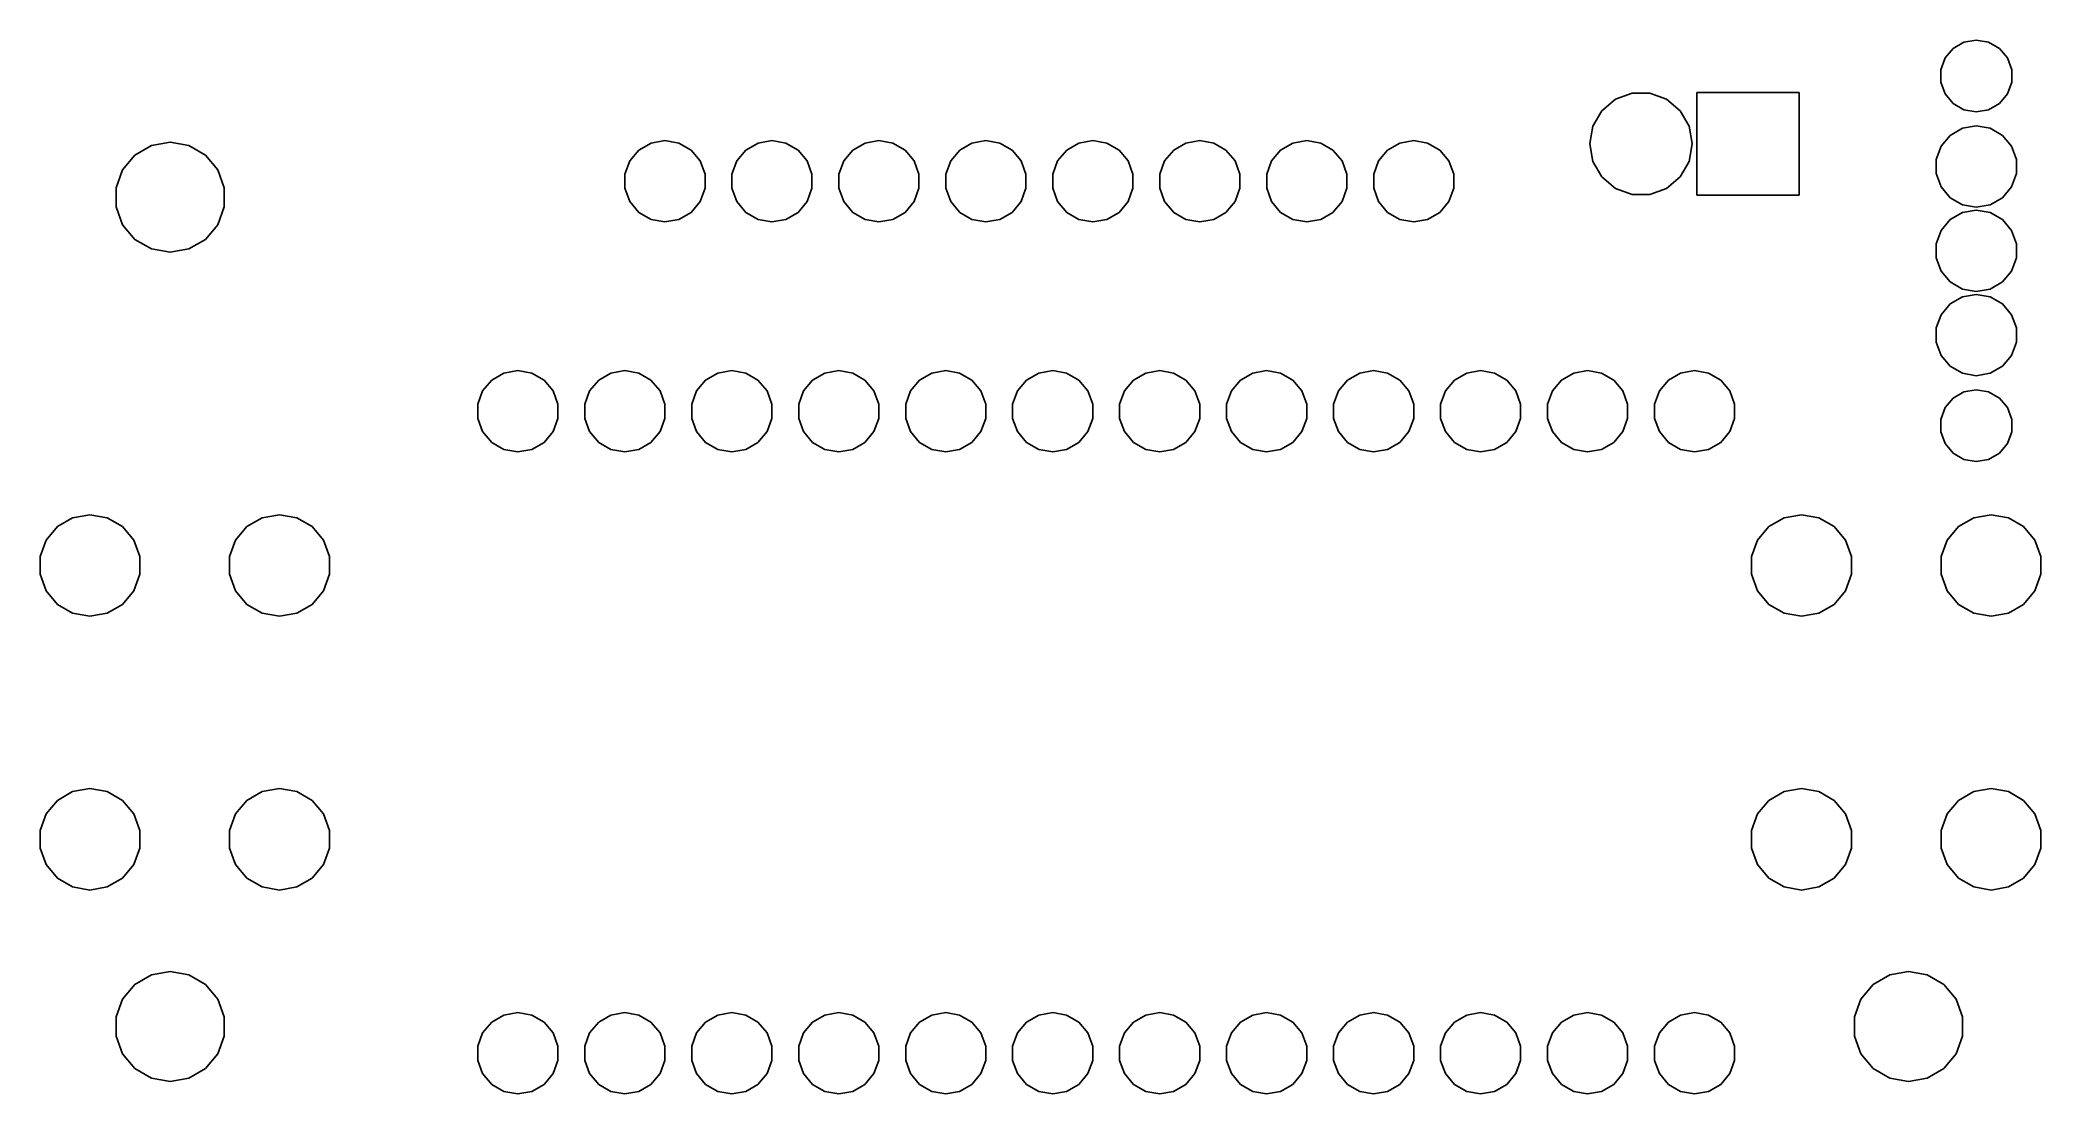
# Model space of a CAD drawing. Extents: x 124.5 to 172.1, y -114.6 to -89.6.
import ezdxf

# ---------------------------------------------------------------- set-up
doc = ezdxf.new("R2010")
doc.units = 0
doc.header["$MEASUREMENT"] = 0
doc.layers.add('BLACK', color=7, linetype='CONTINUOUS')

msp = doc.modelspace()

# ---------------------------------------------------------------- linework, layer by layer
at = {"layer": 'Black'}
for p, q in [((169.972, -89.8114), (170.228, -89.6632)), ((170.228, -89.6632), (170.52, -89.6118)), ((170.52, -89.6118), (170.812, -89.6632)), ((170.812, -89.6632), (171.068, -89.8114)), ((169.68, -90.3168), (169.781, -90.0384)), ((169.781, -90.0384), (169.972, -89.8114)), ((171.068, -89.8114), (171.259, -90.0384)), ((171.259, -90.0384), (171.36, -90.3168)), ((169.68, -90.6132), (169.68, -90.3168)), ((169.781, -90.8916), (169.68, -90.6132)), ((171.36, -90.6132), (171.259, -90.8916)), ((171.36, -90.3168), (171.36, -90.6132)), ((161.628, -91.2887), (161.952, -91.0173)), ((161.952, -91.0173), (162.349, -90.8728)), ((162.349, -90.8728), (162.771, -90.8728)), ((162.771, -90.8728), (163.168, -91.0173)), ((163.168, -91.0173), (163.492, -91.2887)), ((163.884, -93.291), (163.884, -90.859)), ((163.884, -90.859), (166.316, -90.859)), ((166.316, -90.859), (166.316, -93.291)), ((169.972, -91.1186), (169.781, -90.8916)), ((170.228, -91.2668), (169.972, -91.1186)), ((171.068, -91.1186), (170.812, -91.2668)), ((171.259, -90.8916), (171.068, -91.1186)), ((161.344, -92.0704), (161.417, -91.6545)), ((161.417, -91.6545), (161.628, -91.2887)), ((163.492, -91.2887), (163.703, -91.6545)), ((163.703, -91.6545), (163.776, -92.0704)), ((170.19, -91.7076), (170.52, -91.6493)), ((170.52, -91.3182), (170.228, -91.2668)), ((170.812, -91.2668), (170.52, -91.3182)), ((170.52, -91.6493), (170.85, -91.7076)), ((126.796, -92.3453), (127.189, -92.1187)), ((127.189, -92.1187), (127.635, -92.04)), ((127.635, -92.04), (128.081, -92.1187)), ((128.081, -92.1187), (128.474, -92.3453)), ((138.762, -92.2242), (139.053, -92.0566)), ((139.053, -92.0566), (139.383, -91.9983)), ((139.383, -91.9983), (139.713, -92.0566)), ((139.713, -92.0566), (140.004, -92.2242)), ((141.302, -92.2242), (141.593, -92.0566)), ((141.593, -92.0566), (141.923, -91.9983)), ((141.923, -91.9983), (142.253, -92.0566)), ((142.253, -92.0566), (142.544, -92.2242)), ((143.842, -92.2242), (144.133, -92.0566)), ((144.133, -92.0566), (144.463, -91.9983)), ((144.463, -91.9983), (144.793, -92.0566)), ((144.793, -92.0566), (145.084, -92.2242)), ((146.382, -92.2242), (146.673, -92.0566)), ((146.673, -92.0566), (147.003, -91.9983)), ((147.003, -91.9983), (147.333, -92.0566)), ((147.333, -92.0566), (147.624, -92.2242)), ((148.922, -92.2242), (149.213, -92.0566)), ((149.213, -92.0566), (149.543, -91.9983)), ((149.543, -91.9983), (149.873, -92.0566)), ((149.873, -92.0566), (150.164, -92.2242)), ((151.462, -92.2242), (151.753, -92.0566)), ((151.753, -92.0566), (152.083, -91.9983)), ((152.083, -91.9983), (152.413, -92.0566)), ((152.413, -92.0566), (152.704, -92.2242)), ((154.002, -92.2242), (154.293, -92.0566)), ((154.293, -92.0566), (154.623, -91.9983)), ((154.623, -91.9983), (154.953, -92.0566)), ((154.953, -92.0566), (155.244, -92.2242)), ((156.542, -92.2242), (156.833, -92.0566)), ((156.833, -92.0566), (157.163, -91.9983)), ((157.163, -91.9983), (157.493, -92.0566)), ((157.493, -92.0566), (157.784, -92.2242)), ((161.344, -92.0796), (161.344, -92.0704)), ((161.417, -92.4955), (161.344, -92.0796)), ((163.776, -92.0796), (163.703, -92.4955)), ((163.776, -92.0704), (163.776, -92.0796)), ((169.569, -92.4473), (169.684, -92.1322)), ((169.684, -92.1322), (169.899, -91.8752)), ((169.899, -91.8752), (170.19, -91.7076)), ((170.85, -91.7076), (171.141, -91.8752)), ((171.141, -91.8752), (171.356, -92.1322)), ((171.356, -92.1322), (171.471, -92.4473)), ((126.505, -92.6925), (126.796, -92.3453)), ((128.474, -92.3453), (128.765, -92.6925)), ((138.432, -92.7963), (138.547, -92.4812)), ((138.547, -92.4812), (138.762, -92.2242)), ((140.004, -92.2242), (140.219, -92.4812)), ((140.219, -92.4812), (140.334, -92.7963)), ((140.972, -92.7963), (141.087, -92.4812)), ((141.087, -92.4812), (141.302, -92.2242)), ((142.544, -92.2242), (142.759, -92.4812)), ((142.759, -92.4812), (142.874, -92.7963)), ((143.512, -92.7963), (143.627, -92.4812)), ((143.627, -92.4812), (143.842, -92.2242)), ((145.084, -92.2242), (145.299, -92.4812)), ((145.299, -92.4812), (145.414, -92.7963)), ((146.052, -92.7963), (146.167, -92.4812)), ((146.167, -92.4812), (146.382, -92.2242)), ((147.624, -92.2242), (147.839, -92.4812)), ((147.839, -92.4812), (147.954, -92.7963)), ((148.592, -92.7963), (148.707, -92.4812)), ((148.707, -92.4812), (148.922, -92.2242)), ((150.164, -92.2242), (150.379, -92.4812)), ((150.379, -92.4812), (150.494, -92.7963)), ((151.132, -92.7963), (151.247, -92.4812)), ((151.247, -92.4812), (151.462, -92.2242)), ((152.704, -92.2242), (152.919, -92.4812)), ((152.919, -92.4812), (153.034, -92.7963)), ((153.672, -92.7963), (153.787, -92.4812)), ((153.787, -92.4812), (154.002, -92.2242)), ((155.244, -92.2242), (155.459, -92.4812)), ((155.459, -92.4812), (155.574, -92.7963)), ((156.212, -92.7963), (156.327, -92.4812)), ((156.327, -92.4812), (156.542, -92.2242)), ((157.784, -92.2242), (157.999, -92.4812)), ((157.999, -92.4812), (158.114, -92.7963)), ((161.628, -92.8613), (161.417, -92.4955)), ((163.703, -92.4955), (163.492, -92.8613)), ((169.569, -92.7827), (169.569, -92.4473)), ((171.471, -92.4473), (171.471, -92.7827)), ((126.35, -93.1184), (126.505, -92.6925)), ((126.35, -93.5716), (126.35, -93.1184)), ((128.765, -92.6925), (128.92, -93.1184)), ((128.92, -93.1184), (128.92, -93.5716)), ((138.432, -93.1317), (138.432, -92.7963)), ((140.334, -92.7963), (140.334, -93.1317)), ((140.972, -93.1317), (140.972, -92.7963)), ((142.874, -92.7963), (142.874, -93.1317)), ((143.512, -93.1317), (143.512, -92.7963)), ((145.414, -92.7963), (145.414, -93.1317)), ((146.052, -93.1317), (146.052, -92.7963)), ((147.954, -92.7963), (147.954, -93.1317)), ((148.592, -93.1317), (148.592, -92.7963)), ((150.494, -92.7963), (150.494, -93.1317)), ((151.132, -93.1317), (151.132, -92.7963)), ((153.034, -92.7963), (153.034, -93.1317)), ((153.672, -93.1317), (153.672, -92.7963)), ((155.574, -92.7963), (155.574, -93.1317)), ((156.212, -93.1317), (156.212, -92.7963)), ((158.114, -92.7963), (158.114, -93.1317)), ((161.952, -93.1327), (161.628, -92.8613)), ((163.492, -92.8613), (163.168, -93.1327)), ((169.684, -93.0978), (169.569, -92.7827)), ((169.899, -93.3547), (169.684, -93.0978)), ((171.356, -93.0978), (171.141, -93.3547)), ((171.471, -92.7827), (171.356, -93.0978)), ((126.505, -93.9975), (126.35, -93.5716)), ((128.92, -93.5716), (128.765, -93.9975)), ((138.547, -93.4468), (138.432, -93.1317)), ((138.762, -93.7037), (138.547, -93.4468)), ((140.219, -93.4468), (140.004, -93.7037)), ((140.334, -93.1317), (140.219, -93.4468)), ((141.087, -93.4468), (140.972, -93.1317)), ((141.302, -93.7037), (141.087, -93.4468)), ((142.759, -93.4468), (142.544, -93.7037)), ((142.874, -93.1317), (142.759, -93.4468)), ((143.627, -93.4468), (143.512, -93.1317)), ((143.842, -93.7037), (143.627, -93.4468)), ((145.299, -93.4468), (145.084, -93.7037)), ((145.414, -93.1317), (145.299, -93.4468)), ((146.167, -93.4468), (146.052, -93.1317)), ((146.382, -93.7037), (146.167, -93.4468)), ((147.839, -93.4468), (147.624, -93.7037)), ((147.954, -93.1317), (147.839, -93.4468)), ((148.707, -93.4468), (148.592, -93.1317)), ((148.922, -93.7037), (148.707, -93.4468)), ((150.379, -93.4468), (150.164, -93.7037)), ((150.494, -93.1317), (150.379, -93.4468)), ((151.247, -93.4468), (151.132, -93.1317)), ((151.462, -93.7037), (151.247, -93.4468)), ((152.919, -93.4468), (152.704, -93.7037)), ((153.034, -93.1317), (152.919, -93.4468)), ((153.787, -93.4468), (153.672, -93.1317)), ((154.002, -93.7037), (153.787, -93.4468)), ((155.459, -93.4468), (155.244, -93.7037)), ((155.574, -93.1317), (155.459, -93.4468)), ((156.327, -93.4468), (156.212, -93.1317)), ((156.542, -93.7037), (156.327, -93.4468)), ((157.999, -93.4468), (157.784, -93.7037)), ((158.114, -93.1317), (157.999, -93.4468)), ((162.349, -93.2772), (161.952, -93.1327)), ((162.771, -93.2772), (162.349, -93.2772)), ((163.168, -93.1327), (162.771, -93.2772)), ((166.316, -93.291), (163.884, -93.291)), ((170.19, -93.5224), (169.899, -93.3547)), ((170.52, -93.5807), (170.19, -93.5224)), ((170.85, -93.5224), (170.52, -93.5807)), ((171.141, -93.3547), (170.85, -93.5224)), ((126.796, -94.3447), (126.505, -93.9975)), ((128.765, -93.9975), (128.474, -94.3447)), ((139.053, -93.8714), (138.762, -93.7037)), ((139.383, -93.9297), (139.053, -93.8714)), ((139.713, -93.8714), (139.383, -93.9297)), ((140.004, -93.7037), (139.713, -93.8714)), ((141.593, -93.8714), (141.302, -93.7037)), ((141.923, -93.9297), (141.593, -93.8714)), ((142.253, -93.8714), (141.923, -93.9297)), ((142.544, -93.7037), (142.253, -93.8714)), ((144.133, -93.8714), (143.842, -93.7037)), ((144.463, -93.9297), (144.133, -93.8714)), ((144.793, -93.8714), (144.463, -93.9297)), ((145.084, -93.7037), (144.793, -93.8714)), ((146.673, -93.8714), (146.382, -93.7037)), ((147.003, -93.9297), (146.673, -93.8714)), ((147.333, -93.8714), (147.003, -93.9297)), ((147.624, -93.7037), (147.333, -93.8714)), ((149.213, -93.8714), (148.922, -93.7037)), ((149.543, -93.9297), (149.213, -93.8714)), ((149.873, -93.8714), (149.543, -93.9297)), ((150.164, -93.7037), (149.873, -93.8714)), ((151.753, -93.8714), (151.462, -93.7037)), ((152.083, -93.9297), (151.753, -93.8714)), ((152.413, -93.8714), (152.083, -93.9297)), ((152.704, -93.7037), (152.413, -93.8714)), ((154.293, -93.8714), (154.002, -93.7037)), ((154.623, -93.9297), (154.293, -93.8714)), ((154.953, -93.8714), (154.623, -93.9297)), ((155.244, -93.7037), (154.953, -93.8714)), ((156.833, -93.8714), (156.542, -93.7037)), ((157.163, -93.9297), (156.833, -93.8714)), ((157.493, -93.8714), (157.163, -93.9297)), ((157.784, -93.7037), (157.493, -93.8714)), ((169.684, -94.1322), (169.899, -93.8752)), ((169.899, -93.8752), (170.19, -93.7076)), ((170.19, -93.7076), (170.52, -93.6493)), ((170.52, -93.6493), (170.85, -93.7076)), ((170.85, -93.7076), (171.141, -93.8752)), ((171.141, -93.8752), (171.356, -94.1322)), ((127.189, -94.5713), (126.796, -94.3447)), ((128.474, -94.3447), (128.081, -94.5713)), ((169.569, -94.4473), (169.684, -94.1322)), ((169.569, -94.7827), (169.569, -94.4473)), ((171.356, -94.1322), (171.471, -94.4473)), ((171.471, -94.4473), (171.471, -94.7827)), ((127.635, -94.65), (127.189, -94.5713)), ((128.081, -94.5713), (127.635, -94.65)), ((169.684, -95.0978), (169.569, -94.7827)), ((171.471, -94.7827), (171.356, -95.0978)), ((169.899, -95.3547), (169.684, -95.0978)), ((170.19, -95.5224), (169.899, -95.3547)), ((171.141, -95.3547), (170.85, -95.5224)), ((171.356, -95.0978), (171.141, -95.3547)), ((169.684, -96.1322), (169.899, -95.8752)), ((169.899, -95.8752), (170.19, -95.7076)), ((170.52, -95.5807), (170.19, -95.5224)), ((170.19, -95.7076), (170.52, -95.6493)), ((170.85, -95.5224), (170.52, -95.5807)), ((170.52, -95.6493), (170.85, -95.7076)), ((170.85, -95.7076), (171.141, -95.8752)), ((171.141, -95.8752), (171.356, -96.1322)), ((169.569, -96.4473), (169.684, -96.1322)), ((169.569, -96.7827), (169.569, -96.4473)), ((171.356, -96.1322), (171.471, -96.4473)), ((171.471, -96.4473), (171.471, -96.7827)), ((169.684, -97.0978), (169.569, -96.7827)), ((171.471, -96.7827), (171.356, -97.0978)), ((169.899, -97.3547), (169.684, -97.0978)), ((170.19, -97.5224), (169.899, -97.3547)), ((171.141, -97.3547), (170.85, -97.5224)), ((171.356, -97.0978), (171.141, -97.3547)), ((135.054, -97.9422), (135.269, -97.6852)), ((135.269, -97.6852), (135.56, -97.5176)), ((135.56, -97.5176), (135.89, -97.4593)), ((135.89, -97.4593), (136.22, -97.5176)), ((136.22, -97.5176), (136.511, -97.6852)), ((136.511, -97.6852), (136.726, -97.9422)), ((137.594, -97.9422), (137.809, -97.6852)), ((137.809, -97.6852), (138.1, -97.5176)), ((138.1, -97.5176), (138.43, -97.4593)), ((138.43, -97.4593), (138.76, -97.5176)), ((138.76, -97.5176), (139.051, -97.6852)), ((139.051, -97.6852), (139.266, -97.9422)), ((140.134, -97.9422), (140.349, -97.6852)), ((140.349, -97.6852), (140.64, -97.5176)), ((140.64, -97.5176), (140.97, -97.4593)), ((140.97, -97.4593), (141.3, -97.5176)), ((141.3, -97.5176), (141.591, -97.6852)), ((141.591, -97.6852), (141.806, -97.9422)), ((142.674, -97.9422), (142.889, -97.6852)), ((142.889, -97.6852), (143.18, -97.5176)), ((143.18, -97.5176), (143.51, -97.4593)), ((143.51, -97.4593), (143.84, -97.5176)), ((143.84, -97.5176), (144.131, -97.6852)), ((144.131, -97.6852), (144.346, -97.9422)), ((145.214, -97.9422), (145.429, -97.6852)), ((145.429, -97.6852), (145.72, -97.5176)), ((145.72, -97.5176), (146.05, -97.4593)), ((146.05, -97.4593), (146.38, -97.5176)), ((146.38, -97.5176), (146.671, -97.6852)), ((146.671, -97.6852), (146.886, -97.9422)), ((147.754, -97.9422), (147.969, -97.6852)), ((147.969, -97.6852), (148.26, -97.5176)), ((148.26, -97.5176), (148.59, -97.4593)), ((148.59, -97.4593), (148.92, -97.5176)), ((148.92, -97.5176), (149.211, -97.6852)), ((149.211, -97.6852), (149.426, -97.9422)), ((150.294, -97.9422), (150.509, -97.6852)), ((150.509, -97.6852), (150.8, -97.5176)), ((150.8, -97.5176), (151.13, -97.4593)), ((151.13, -97.4593), (151.46, -97.5176)), ((151.46, -97.5176), (151.751, -97.6852)), ((151.751, -97.6852), (151.966, -97.9422)), ((152.834, -97.9422), (153.049, -97.6852)), ((153.049, -97.6852), (153.34, -97.5176)), ((153.34, -97.5176), (153.67, -97.4593)), ((153.67, -97.4593), (154, -97.5176)), ((154, -97.5176), (154.291, -97.6852)), ((154.291, -97.6852), (154.506, -97.9422)), ((155.374, -97.9422), (155.589, -97.6852)), ((155.589, -97.6852), (155.88, -97.5176)), ((155.88, -97.5176), (156.21, -97.4593)), ((156.21, -97.4593), (156.54, -97.5176)), ((156.54, -97.5176), (156.831, -97.6852)), ((156.831, -97.6852), (157.046, -97.9422)), ((157.914, -97.9422), (158.129, -97.6852)), ((158.129, -97.6852), (158.42, -97.5176)), ((158.42, -97.5176), (158.75, -97.4593)), ((158.75, -97.4593), (159.08, -97.5176)), ((159.08, -97.5176), (159.371, -97.6852)), ((159.371, -97.6852), (159.586, -97.9422)), ((160.454, -97.9422), (160.669, -97.6852)), ((160.669, -97.6852), (160.96, -97.5176)), ((160.96, -97.5176), (161.29, -97.4593)), ((161.29, -97.4593), (161.62, -97.5176)), ((161.62, -97.5176), (161.911, -97.6852)), ((161.911, -97.6852), (162.126, -97.9422)), ((162.994, -97.9422), (163.209, -97.6852)), ((163.209, -97.6852), (163.5, -97.5176)), ((163.5, -97.5176), (163.83, -97.4593)), ((163.83, -97.4593), (164.16, -97.5176)), ((164.16, -97.5176), (164.451, -97.6852)), ((164.451, -97.6852), (164.666, -97.9422)), ((170.52, -97.5807), (170.19, -97.5224)), ((170.85, -97.5224), (170.52, -97.5807)), ((134.939, -98.2573), (135.054, -97.9422)), ((134.939, -98.5927), (134.939, -98.2573)), ((136.726, -97.9422), (136.841, -98.2573)), ((136.841, -98.2573), (136.841, -98.5927)), ((137.479, -98.2573), (137.594, -97.9422)), ((137.479, -98.5927), (137.479, -98.2573)), ((139.266, -97.9422), (139.381, -98.2573)), ((139.381, -98.2573), (139.381, -98.5927)), ((140.019, -98.2573), (140.134, -97.9422)), ((140.019, -98.5927), (140.019, -98.2573)), ((141.806, -97.9422), (141.921, -98.2573)), ((141.921, -98.2573), (141.921, -98.5927)), ((142.559, -98.2573), (142.674, -97.9422)), ((142.559, -98.5927), (142.559, -98.2573)), ((144.346, -97.9422), (144.461, -98.2573)), ((144.461, -98.2573), (144.461, -98.5927)), ((145.099, -98.2573), (145.214, -97.9422)), ((145.099, -98.5927), (145.099, -98.2573)), ((146.886, -97.9422), (147.001, -98.2573)), ((147.001, -98.2573), (147.001, -98.5927)), ((147.639, -98.2573), (147.754, -97.9422)), ((147.639, -98.5927), (147.639, -98.2573)), ((149.426, -97.9422), (149.541, -98.2573)), ((149.541, -98.2573), (149.541, -98.5927)), ((150.179, -98.2573), (150.294, -97.9422)), ((150.179, -98.5927), (150.179, -98.2573)), ((151.966, -97.9422), (152.081, -98.2573)), ((152.081, -98.2573), (152.081, -98.5927)), ((152.719, -98.2573), (152.834, -97.9422)), ((152.719, -98.5927), (152.719, -98.2573)), ((154.506, -97.9422), (154.621, -98.2573)), ((154.621, -98.2573), (154.621, -98.5927)), ((155.259, -98.2573), (155.374, -97.9422)), ((155.259, -98.5927), (155.259, -98.2573)), ((157.046, -97.9422), (157.161, -98.2573)), ((157.161, -98.2573), (157.161, -98.5927)), ((157.799, -98.2573), (157.914, -97.9422)), ((157.799, -98.5927), (157.799, -98.2573)), ((159.586, -97.9422), (159.701, -98.2573)), ((159.701, -98.2573), (159.701, -98.5927)), ((160.339, -98.2573), (160.454, -97.9422)), ((160.339, -98.5927), (160.339, -98.2573)), ((162.126, -97.9422), (162.241, -98.2573)), ((162.241, -98.2573), (162.241, -98.5927)), ((162.879, -98.2573), (162.994, -97.9422)), ((162.879, -98.5927), (162.879, -98.2573)), ((164.666, -97.9422), (164.781, -98.2573)), ((164.781, -98.2573), (164.781, -98.5927)), ((169.68, -98.6168), (169.781, -98.3384)), ((169.781, -98.3384), (169.972, -98.1114)), ((169.972, -98.1114), (170.228, -97.9632)), ((170.228, -97.9632), (170.52, -97.9118)), ((170.52, -97.9118), (170.812, -97.9632)), ((170.812, -97.9632), (171.068, -98.1114)), ((171.068, -98.1114), (171.259, -98.3384)), ((171.259, -98.3384), (171.36, -98.6168)), ((135.054, -98.9078), (134.939, -98.5927)), ((136.841, -98.5927), (136.726, -98.9078)), ((137.594, -98.9078), (137.479, -98.5927)), ((139.381, -98.5927), (139.266, -98.9078)), ((140.134, -98.9078), (140.019, -98.5927)), ((141.921, -98.5927), (141.806, -98.9078)), ((142.674, -98.9078), (142.559, -98.5927)), ((144.461, -98.5927), (144.346, -98.9078)), ((145.214, -98.9078), (145.099, -98.5927)), ((147.001, -98.5927), (146.886, -98.9078)), ((147.754, -98.9078), (147.639, -98.5927)), ((149.541, -98.5927), (149.426, -98.9078)), ((150.294, -98.9078), (150.179, -98.5927)), ((152.081, -98.5927), (151.966, -98.9078)), ((152.834, -98.9078), (152.719, -98.5927)), ((154.621, -98.5927), (154.506, -98.9078)), ((155.374, -98.9078), (155.259, -98.5927)), ((157.161, -98.5927), (157.046, -98.9078)), ((157.914, -98.9078), (157.799, -98.5927)), ((159.701, -98.5927), (159.586, -98.9078)), ((160.454, -98.9078), (160.339, -98.5927)), ((162.241, -98.5927), (162.126, -98.9078)), ((162.994, -98.9078), (162.879, -98.5927)), ((164.781, -98.5927), (164.666, -98.9078)), ((169.68, -98.9132), (169.68, -98.6168)), ((171.36, -98.6168), (171.36, -98.9132)), ((135.269, -99.1647), (135.054, -98.9078)), ((135.56, -99.3324), (135.269, -99.1647)), ((136.511, -99.1647), (136.22, -99.3324)), ((136.726, -98.9078), (136.511, -99.1647)), ((137.809, -99.1647), (137.594, -98.9078)), ((138.1, -99.3324), (137.809, -99.1647)), ((139.051, -99.1647), (138.76, -99.3324)), ((139.266, -98.9078), (139.051, -99.1647)), ((140.349, -99.1647), (140.134, -98.9078)), ((140.64, -99.3324), (140.349, -99.1647)), ((141.591, -99.1647), (141.3, -99.3324)), ((141.806, -98.9078), (141.591, -99.1647)), ((142.889, -99.1647), (142.674, -98.9078)), ((143.18, -99.3324), (142.889, -99.1647)), ((144.131, -99.1647), (143.84, -99.3324)), ((144.346, -98.9078), (144.131, -99.1647)), ((145.429, -99.1647), (145.214, -98.9078)), ((145.72, -99.3324), (145.429, -99.1647)), ((146.671, -99.1647), (146.38, -99.3324)), ((146.886, -98.9078), (146.671, -99.1647)), ((147.969, -99.1647), (147.754, -98.9078)), ((148.26, -99.3324), (147.969, -99.1647)), ((149.211, -99.1647), (148.92, -99.3324)), ((149.426, -98.9078), (149.211, -99.1647)), ((150.509, -99.1647), (150.294, -98.9078)), ((150.8, -99.3324), (150.509, -99.1647)), ((151.751, -99.1647), (151.46, -99.3324)), ((151.966, -98.9078), (151.751, -99.1647)), ((153.049, -99.1647), (152.834, -98.9078)), ((153.34, -99.3324), (153.049, -99.1647)), ((154.291, -99.1647), (154, -99.3324)), ((154.506, -98.9078), (154.291, -99.1647)), ((155.589, -99.1647), (155.374, -98.9078)), ((155.88, -99.3324), (155.589, -99.1647)), ((156.831, -99.1647), (156.54, -99.3324)), ((157.046, -98.9078), (156.831, -99.1647)), ((158.129, -99.1647), (157.914, -98.9078)), ((158.42, -99.3324), (158.129, -99.1647)), ((159.371, -99.1647), (159.08, -99.3324)), ((159.586, -98.9078), (159.371, -99.1647)), ((160.669, -99.1647), (160.454, -98.9078)), ((160.96, -99.3324), (160.669, -99.1647)), ((161.911, -99.1647), (161.62, -99.3324)), ((162.126, -98.9078), (161.911, -99.1647)), ((163.209, -99.1647), (162.994, -98.9078)), ((163.5, -99.3324), (163.209, -99.1647)), ((164.451, -99.1647), (164.16, -99.3324)), ((164.666, -98.9078), (164.451, -99.1647)), ((169.781, -99.1916), (169.68, -98.9132)), ((169.972, -99.4186), (169.781, -99.1916)), ((171.259, -99.1916), (171.068, -99.4186)), ((171.36, -98.9132), (171.259, -99.1916)), ((135.89, -99.3907), (135.56, -99.3324)), ((136.22, -99.3324), (135.89, -99.3907)), ((138.43, -99.3907), (138.1, -99.3324)), ((138.76, -99.3324), (138.43, -99.3907)), ((140.97, -99.3907), (140.64, -99.3324)), ((141.3, -99.3324), (140.97, -99.3907)), ((143.51, -99.3907), (143.18, -99.3324)), ((143.84, -99.3324), (143.51, -99.3907)), ((146.05, -99.3907), (145.72, -99.3324)), ((146.38, -99.3324), (146.05, -99.3907)), ((148.59, -99.3907), (148.26, -99.3324)), ((148.92, -99.3324), (148.59, -99.3907)), ((151.13, -99.3907), (150.8, -99.3324)), ((151.46, -99.3324), (151.13, -99.3907)), ((153.67, -99.3907), (153.34, -99.3324)), ((154, -99.3324), (153.67, -99.3907)), ((156.21, -99.3907), (155.88, -99.3324)), ((156.54, -99.3324), (156.21, -99.3907)), ((158.75, -99.3907), (158.42, -99.3324)), ((159.08, -99.3324), (158.75, -99.3907)), ((161.29, -99.3907), (160.96, -99.3324)), ((161.62, -99.3324), (161.29, -99.3907)), ((163.83, -99.3907), (163.5, -99.3324)), ((164.16, -99.3324), (163.83, -99.3907)), ((170.228, -99.5668), (169.972, -99.4186)), ((170.52, -99.6182), (170.228, -99.5668)), ((170.812, -99.5668), (170.52, -99.6182)), ((171.068, -99.4186), (170.812, -99.5668)), ((124.687, -101.483), (124.956, -101.162)), ((124.956, -101.162), (125.318, -100.953)), ((125.318, -100.953), (125.73, -100.88)), ((125.73, -100.88), (126.142, -100.953)), ((126.142, -100.953), (126.504, -101.162)), ((126.504, -101.162), (126.773, -101.483)), ((129.187, -101.483), (129.456, -101.162)), ((129.456, -101.162), (129.818, -100.953)), ((129.818, -100.953), (130.23, -100.88)), ((130.23, -100.88), (130.642, -100.953)), ((130.642, -100.953), (131.004, -101.162)), ((131.004, -101.162), (131.273, -101.483)), ((165.327, -101.483), (165.596, -101.162)), ((165.596, -101.162), (165.958, -100.953)), ((165.958, -100.953), (166.37, -100.88)), ((166.37, -100.88), (166.782, -100.953)), ((166.782, -100.953), (167.144, -101.162)), ((167.144, -101.162), (167.413, -101.483)), ((169.827, -101.483), (170.096, -101.162)), ((170.096, -101.162), (170.458, -100.953)), ((170.458, -100.953), (170.87, -100.88)), ((170.87, -100.88), (171.282, -100.953)), ((171.282, -100.953), (171.644, -101.162)), ((171.644, -101.162), (171.913, -101.483)), ((124.544, -101.876), (124.687, -101.483)), ((126.773, -101.483), (126.916, -101.876)), ((129.044, -101.876), (129.187, -101.483)), ((131.273, -101.483), (131.416, -101.876)), ((165.184, -101.876), (165.327, -101.483)), ((167.413, -101.483), (167.556, -101.876)), ((169.684, -101.876), (169.827, -101.483)), ((171.913, -101.483), (172.056, -101.876)), ((124.544, -102.294), (124.544, -101.876)), ((126.916, -101.876), (126.916, -102.294)), ((129.044, -102.294), (129.044, -101.876)), ((131.416, -101.876), (131.416, -102.294)), ((165.184, -102.294), (165.184, -101.876)), ((167.556, -101.876), (167.556, -102.294)), ((169.684, -102.294), (169.684, -101.876)), ((172.056, -101.876), (172.056, -102.294)), ((124.687, -102.687), (124.544, -102.294)), ((126.916, -102.294), (126.773, -102.687)), ((129.187, -102.687), (129.044, -102.294)), ((131.416, -102.294), (131.273, -102.687)), ((165.327, -102.687), (165.184, -102.294)), ((167.556, -102.294), (167.413, -102.687)), ((169.827, -102.687), (169.684, -102.294)), ((172.056, -102.294), (171.913, -102.687)), ((124.956, -103.008), (124.687, -102.687)), ((125.318, -103.217), (124.956, -103.008)), ((126.504, -103.008), (126.142, -103.217)), ((126.773, -102.687), (126.504, -103.008)), ((129.456, -103.008), (129.187, -102.687)), ((129.818, -103.217), (129.456, -103.008)), ((131.004, -103.008), (130.642, -103.217)), ((131.273, -102.687), (131.004, -103.008)), ((165.596, -103.008), (165.327, -102.687)), ((165.958, -103.217), (165.596, -103.008)), ((167.144, -103.008), (166.782, -103.217)), ((167.413, -102.687), (167.144, -103.008)), ((170.096, -103.008), (169.827, -102.687)), ((170.458, -103.217), (170.096, -103.008)), ((171.644, -103.008), (171.282, -103.217)), ((171.913, -102.687), (171.644, -103.008)), ((125.73, -103.29), (125.318, -103.217)), ((126.142, -103.217), (125.73, -103.29)), ((130.23, -103.29), (129.818, -103.217)), ((130.642, -103.217), (130.23, -103.29)), ((166.37, -103.29), (165.958, -103.217)), ((166.782, -103.217), (166.37, -103.29)), ((170.87, -103.29), (170.458, -103.217)), ((171.282, -103.217), (170.87, -103.29)), ((124.687, -107.983), (124.956, -107.662)), ((124.956, -107.662), (125.318, -107.453)), ((125.318, -107.453), (125.73, -107.38)), ((125.73, -107.38), (126.142, -107.453)), ((126.142, -107.453), (126.504, -107.662)), ((126.504, -107.662), (126.773, -107.983)), ((129.187, -107.983), (129.456, -107.662)), ((129.456, -107.662), (129.818, -107.453)), ((129.818, -107.453), (130.23, -107.38)), ((130.23, -107.38), (130.642, -107.453)), ((130.642, -107.453), (131.004, -107.662)), ((131.004, -107.662), (131.273, -107.983)), ((165.327, -107.983), (165.596, -107.662)), ((165.596, -107.662), (165.958, -107.453)), ((165.958, -107.453), (166.37, -107.38)), ((166.37, -107.38), (166.782, -107.453)), ((166.782, -107.453), (167.144, -107.662)), ((167.144, -107.662), (167.413, -107.983)), ((169.827, -107.983), (170.096, -107.662)), ((170.096, -107.662), (170.458, -107.453)), ((170.458, -107.453), (170.87, -107.38)), ((170.87, -107.38), (171.282, -107.453)), ((171.282, -107.453), (171.644, -107.662)), ((171.644, -107.662), (171.913, -107.983)), ((124.544, -108.376), (124.687, -107.983)), ((126.773, -107.983), (126.916, -108.376)), ((129.044, -108.376), (129.187, -107.983)), ((131.273, -107.983), (131.416, -108.376)), ((165.184, -108.376), (165.327, -107.983)), ((167.413, -107.983), (167.556, -108.376)), ((169.684, -108.376), (169.827, -107.983)), ((171.913, -107.983), (172.056, -108.376)), ((124.544, -108.794), (124.544, -108.376)), ((124.687, -109.187), (124.544, -108.794)), ((126.916, -108.794), (126.773, -109.187)), ((126.916, -108.376), (126.916, -108.794)), ((129.044, -108.794), (129.044, -108.376)), ((129.187, -109.187), (129.044, -108.794)), ((131.416, -108.794), (131.273, -109.187)), ((131.416, -108.376), (131.416, -108.794)), ((165.184, -108.794), (165.184, -108.376)), ((165.327, -109.187), (165.184, -108.794)), ((167.556, -108.794), (167.413, -109.187)), ((167.556, -108.376), (167.556, -108.794)), ((169.684, -108.794), (169.684, -108.376)), ((169.827, -109.187), (169.684, -108.794)), ((172.056, -108.794), (171.913, -109.187)), ((172.056, -108.376), (172.056, -108.794)), ((124.956, -109.508), (124.687, -109.187)), ((126.773, -109.187), (126.504, -109.508)), ((129.456, -109.508), (129.187, -109.187)), ((131.273, -109.187), (131.004, -109.508)), ((165.596, -109.508), (165.327, -109.187)), ((167.413, -109.187), (167.144, -109.508)), ((170.096, -109.508), (169.827, -109.187)), ((171.913, -109.187), (171.644, -109.508)), ((125.318, -109.717), (124.956, -109.508)), ((125.73, -109.79), (125.318, -109.717)), ((126.142, -109.717), (125.73, -109.79)), ((126.504, -109.508), (126.142, -109.717)), ((129.818, -109.717), (129.456, -109.508)), ((130.23, -109.79), (129.818, -109.717)), ((130.642, -109.717), (130.23, -109.79)), ((131.004, -109.508), (130.642, -109.717)), ((165.958, -109.717), (165.596, -109.508)), ((166.37, -109.79), (165.958, -109.717)), ((166.782, -109.717), (166.37, -109.79)), ((167.144, -109.508), (166.782, -109.717)), ((170.458, -109.717), (170.096, -109.508)), ((170.87, -109.79), (170.458, -109.717)), ((171.282, -109.717), (170.87, -109.79)), ((171.644, -109.508), (171.282, -109.717)), ((126.505, -112.378), (126.796, -112.03)), ((126.796, -112.03), (127.189, -111.804)), ((127.189, -111.804), (127.635, -111.725)), ((127.635, -111.725), (128.081, -111.804)), ((128.081, -111.804), (128.474, -112.03)), ((128.474, -112.03), (128.765, -112.378)), ((167.78, -112.378), (168.071, -112.03)), ((168.071, -112.03), (168.464, -111.804)), ((168.464, -111.804), (168.91, -111.725)), ((168.91, -111.725), (169.356, -111.804)), ((169.356, -111.804), (169.749, -112.03)), ((169.749, -112.03), (170.04, -112.378)), ((126.35, -112.803), (126.505, -112.378)), ((128.765, -112.378), (128.92, -112.803)), ((167.625, -112.803), (167.78, -112.378)), ((170.04, -112.378), (170.195, -112.803)), ((126.35, -113.257), (126.35, -112.803)), ((128.92, -112.803), (128.92, -113.257)), ((135.054, -113.182), (135.269, -112.925)), ((135.269, -112.925), (135.56, -112.758)), ((135.56, -112.758), (135.89, -112.699)), ((135.89, -112.699), (136.22, -112.758)), ((136.22, -112.758), (136.511, -112.925)), ((136.511, -112.925), (136.726, -113.182)), ((137.594, -113.182), (137.809, -112.925)), ((137.809, -112.925), (138.1, -112.758)), ((138.1, -112.758), (138.43, -112.699)), ((138.43, -112.699), (138.76, -112.758)), ((138.76, -112.758), (139.051, -112.925)), ((139.051, -112.925), (139.266, -113.182)), ((140.134, -113.182), (140.349, -112.925)), ((140.349, -112.925), (140.64, -112.758)), ((140.64, -112.758), (140.97, -112.699)), ((140.97, -112.699), (141.3, -112.758)), ((141.3, -112.758), (141.591, -112.925)), ((141.591, -112.925), (141.806, -113.182)), ((142.674, -113.182), (142.889, -112.925)), ((142.889, -112.925), (143.18, -112.758)), ((143.18, -112.758), (143.51, -112.699)), ((143.51, -112.699), (143.84, -112.758)), ((143.84, -112.758), (144.131, -112.925)), ((144.131, -112.925), (144.346, -113.182)), ((145.214, -113.182), (145.429, -112.925)), ((145.429, -112.925), (145.72, -112.758)), ((145.72, -112.758), (146.05, -112.699)), ((146.05, -112.699), (146.38, -112.758)), ((146.38, -112.758), (146.671, -112.925)), ((146.671, -112.925), (146.886, -113.182)), ((147.754, -113.182), (147.969, -112.925)), ((147.969, -112.925), (148.26, -112.758)), ((148.26, -112.758), (148.59, -112.699)), ((148.59, -112.699), (148.92, -112.758)), ((148.92, -112.758), (149.211, -112.925)), ((149.211, -112.925), (149.426, -113.182)), ((150.294, -113.182), (150.509, -112.925)), ((150.509, -112.925), (150.8, -112.758)), ((150.8, -112.758), (151.13, -112.699)), ((151.13, -112.699), (151.46, -112.758)), ((151.46, -112.758), (151.751, -112.925)), ((151.751, -112.925), (151.966, -113.182)), ((152.834, -113.182), (153.049, -112.925)), ((153.049, -112.925), (153.34, -112.758)), ((153.34, -112.758), (153.67, -112.699)), ((153.67, -112.699), (154, -112.758)), ((154, -112.758), (154.291, -112.925)), ((154.291, -112.925), (154.506, -113.182)), ((155.374, -113.182), (155.589, -112.925)), ((155.589, -112.925), (155.88, -112.758)), ((155.88, -112.758), (156.21, -112.699)), ((156.21, -112.699), (156.54, -112.758)), ((156.54, -112.758), (156.831, -112.925)), ((156.831, -112.925), (157.046, -113.182)), ((157.914, -113.182), (158.129, -112.925)), ((158.129, -112.925), (158.42, -112.758)), ((158.42, -112.758), (158.75, -112.699)), ((158.75, -112.699), (159.08, -112.758)), ((159.08, -112.758), (159.371, -112.925)), ((159.371, -112.925), (159.586, -113.182)), ((160.454, -113.182), (160.669, -112.925)), ((160.669, -112.925), (160.96, -112.758)), ((160.96, -112.758), (161.29, -112.699)), ((161.29, -112.699), (161.62, -112.758)), ((161.62, -112.758), (161.911, -112.925)), ((161.911, -112.925), (162.126, -113.182)), ((162.994, -113.182), (163.209, -112.925)), ((163.209, -112.925), (163.5, -112.758)), ((163.5, -112.758), (163.83, -112.699)), ((163.83, -112.699), (164.16, -112.758)), ((164.16, -112.758), (164.451, -112.925)), ((164.451, -112.925), (164.666, -113.182)), ((167.625, -113.257), (167.625, -112.803)), ((170.195, -112.803), (170.195, -113.257)), ((126.505, -113.682), (126.35, -113.257)), ((128.92, -113.257), (128.765, -113.682)), ((134.939, -113.497), (135.054, -113.182)), ((134.939, -113.833), (134.939, -113.497)), ((136.726, -113.182), (136.841, -113.497)), ((136.841, -113.497), (136.841, -113.833)), ((137.479, -113.497), (137.594, -113.182)), ((137.479, -113.833), (137.479, -113.497)), ((139.266, -113.182), (139.381, -113.497)), ((139.381, -113.497), (139.381, -113.833)), ((140.019, -113.497), (140.134, -113.182)), ((140.019, -113.833), (140.019, -113.497)), ((141.806, -113.182), (141.921, -113.497)), ((141.921, -113.497), (141.921, -113.833)), ((142.559, -113.497), (142.674, -113.182)), ((142.559, -113.833), (142.559, -113.497)), ((144.346, -113.182), (144.461, -113.497)), ((144.461, -113.497), (144.461, -113.833)), ((145.099, -113.497), (145.214, -113.182)), ((145.099, -113.833), (145.099, -113.497)), ((146.886, -113.182), (147.001, -113.497)), ((147.001, -113.497), (147.001, -113.833)), ((147.639, -113.497), (147.754, -113.182)), ((147.639, -113.833), (147.639, -113.497)), ((149.426, -113.182), (149.541, -113.497)), ((149.541, -113.497), (149.541, -113.833)), ((150.179, -113.497), (150.294, -113.182)), ((150.179, -113.833), (150.179, -113.497)), ((151.966, -113.182), (152.081, -113.497)), ((152.081, -113.497), (152.081, -113.833)), ((152.719, -113.497), (152.834, -113.182)), ((152.719, -113.833), (152.719, -113.497)), ((154.506, -113.182), (154.621, -113.497)), ((154.621, -113.497), (154.621, -113.833)), ((155.259, -113.497), (155.374, -113.182)), ((155.259, -113.833), (155.259, -113.497)), ((157.046, -113.182), (157.161, -113.497)), ((157.161, -113.497), (157.161, -113.833)), ((157.799, -113.497), (157.914, -113.182)), ((157.799, -113.833), (157.799, -113.497)), ((159.586, -113.182), (159.701, -113.497)), ((159.701, -113.497), (159.701, -113.833)), ((160.339, -113.497), (160.454, -113.182)), ((160.339, -113.833), (160.339, -113.497)), ((162.126, -113.182), (162.241, -113.497)), ((162.241, -113.497), (162.241, -113.833)), ((162.879, -113.497), (162.994, -113.182)), ((162.879, -113.833), (162.879, -113.497)), ((164.666, -113.182), (164.781, -113.497)), ((164.781, -113.497), (164.781, -113.833)), ((167.78, -113.682), (167.625, -113.257)), ((170.195, -113.257), (170.04, -113.682)), ((126.796, -114.03), (126.505, -113.682)), ((128.765, -113.682), (128.474, -114.03)), ((135.054, -114.148), (134.939, -113.833)), ((136.841, -113.833), (136.726, -114.148)), ((137.594, -114.148), (137.479, -113.833)), ((139.381, -113.833), (139.266, -114.148)), ((140.134, -114.148), (140.019, -113.833)), ((141.921, -113.833), (141.806, -114.148)), ((142.674, -114.148), (142.559, -113.833)), ((144.461, -113.833), (144.346, -114.148)), ((145.214, -114.148), (145.099, -113.833)), ((147.001, -113.833), (146.886, -114.148)), ((147.754, -114.148), (147.639, -113.833)), ((149.541, -113.833), (149.426, -114.148)), ((150.294, -114.148), (150.179, -113.833)), ((152.081, -113.833), (151.966, -114.148)), ((152.834, -114.148), (152.719, -113.833)), ((154.621, -113.833), (154.506, -114.148)), ((155.374, -114.148), (155.259, -113.833)), ((157.161, -113.833), (157.046, -114.148)), ((157.914, -114.148), (157.799, -113.833)), ((159.701, -113.833), (159.586, -114.148)), ((160.454, -114.148), (160.339, -113.833)), ((162.241, -113.833), (162.126, -114.148)), ((162.994, -114.148), (162.879, -113.833)), ((164.781, -113.833), (164.666, -114.148)), ((168.071, -114.03), (167.78, -113.682)), ((170.04, -113.682), (169.749, -114.03)), ((127.189, -114.256), (126.796, -114.03)), ((127.635, -114.335), (127.189, -114.256)), ((128.081, -114.256), (127.635, -114.335)), ((128.474, -114.03), (128.081, -114.256)), ((135.269, -114.405), (135.054, -114.148)), ((135.56, -114.572), (135.269, -114.405)), ((136.511, -114.405), (136.22, -114.572)), ((136.726, -114.148), (136.511, -114.405)), ((137.809, -114.405), (137.594, -114.148)), ((138.1, -114.572), (137.809, -114.405)), ((139.051, -114.405), (138.76, -114.572)), ((139.266, -114.148), (139.051, -114.405)), ((140.349, -114.405), (140.134, -114.148)), ((140.64, -114.572), (140.349, -114.405)), ((141.591, -114.405), (141.3, -114.572)), ((141.806, -114.148), (141.591, -114.405)), ((142.889, -114.405), (142.674, -114.148)), ((143.18, -114.572), (142.889, -114.405)), ((144.131, -114.405), (143.84, -114.572)), ((144.346, -114.148), (144.131, -114.405)), ((145.429, -114.405), (145.214, -114.148)), ((145.72, -114.572), (145.429, -114.405)), ((146.671, -114.405), (146.38, -114.572)), ((146.886, -114.148), (146.671, -114.405)), ((147.969, -114.405), (147.754, -114.148)), ((148.26, -114.572), (147.969, -114.405)), ((149.211, -114.405), (148.92, -114.572)), ((149.426, -114.148), (149.211, -114.405)), ((150.509, -114.405), (150.294, -114.148)), ((150.8, -114.572), (150.509, -114.405)), ((151.751, -114.405), (151.46, -114.572)), ((151.966, -114.148), (151.751, -114.405)), ((153.049, -114.405), (152.834, -114.148)), ((153.34, -114.572), (153.049, -114.405)), ((154.291, -114.405), (154, -114.572)), ((154.506, -114.148), (154.291, -114.405)), ((155.589, -114.405), (155.374, -114.148)), ((155.88, -114.572), (155.589, -114.405)), ((156.831, -114.405), (156.54, -114.572)), ((157.046, -114.148), (156.831, -114.405)), ((158.129, -114.405), (157.914, -114.148)), ((158.42, -114.572), (158.129, -114.405)), ((159.371, -114.405), (159.08, -114.572)), ((159.586, -114.148), (159.371, -114.405)), ((160.669, -114.405), (160.454, -114.148)), ((160.96, -114.572), (160.669, -114.405)), ((161.911, -114.405), (161.62, -114.572)), ((162.126, -114.148), (161.911, -114.405)), ((163.209, -114.405), (162.994, -114.148)), ((163.5, -114.572), (163.209, -114.405)), ((164.451, -114.405), (164.16, -114.572)), ((164.666, -114.148), (164.451, -114.405)), ((168.464, -114.256), (168.071, -114.03)), ((168.91, -114.335), (168.464, -114.256)), ((169.356, -114.256), (168.91, -114.335)), ((169.749, -114.03), (169.356, -114.256)), ((135.89, -114.631), (135.56, -114.572)), ((136.22, -114.572), (135.89, -114.631)), ((138.43, -114.631), (138.1, -114.572)), ((138.76, -114.572), (138.43, -114.631)), ((140.97, -114.631), (140.64, -114.572)), ((141.3, -114.572), (140.97, -114.631)), ((143.51, -114.631), (143.18, -114.572)), ((143.84, -114.572), (143.51, -114.631)), ((146.05, -114.631), (145.72, -114.572)), ((146.38, -114.572), (146.05, -114.631)), ((148.59, -114.631), (148.26, -114.572)), ((148.92, -114.572), (148.59, -114.631)), ((151.13, -114.631), (150.8, -114.572)), ((151.46, -114.572), (151.13, -114.631)), ((153.67, -114.631), (153.34, -114.572)), ((154, -114.572), (153.67, -114.631)), ((156.21, -114.631), (155.88, -114.572)), ((156.54, -114.572), (156.21, -114.631)), ((158.75, -114.631), (158.42, -114.572)), ((159.08, -114.572), (158.75, -114.631)), ((161.29, -114.631), (160.96, -114.572)), ((161.62, -114.572), (161.29, -114.631)), ((163.83, -114.631), (163.5, -114.572)), ((164.16, -114.572), (163.83, -114.631))]:
    msp.add_line(p, q, dxfattribs=at)

doc.saveas('drawing.dxf')
